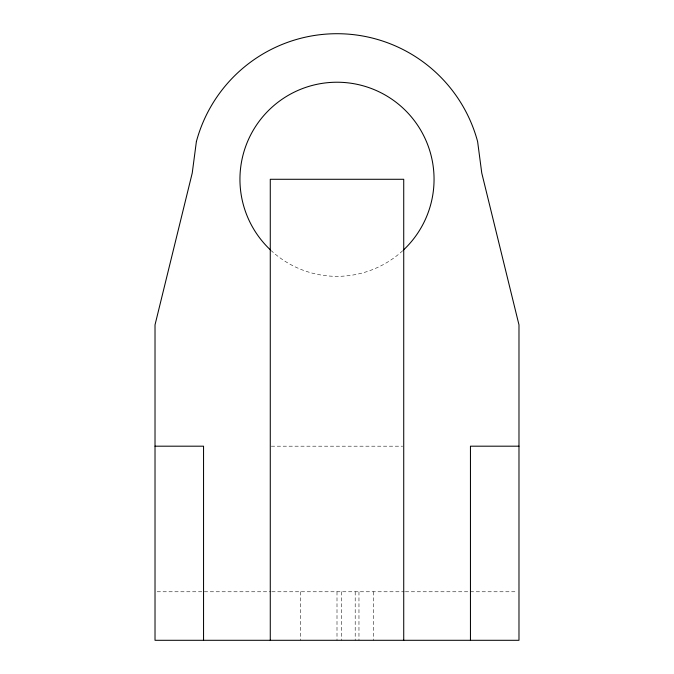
<?xml version="1.0" encoding="UTF-8"?>
<svg xmlns="http://www.w3.org/2000/svg" width="674" height="674" viewBox="0 0 674 674"><rect width="100%" height="100%" fill="white"/><g stroke="black" fill="none" stroke-linecap="round" stroke-linejoin="round"><path stroke-width="0.51" stroke-dasharray="3.37 2.53" d="M271.327 446.188L402.673 446.188M157.126 591.772L270.729 591.772M271.782 591.772L404.324 591.772M405.377 591.772L516.874 591.772M373.396 591.772L373.396 640.3M358.964 591.772L358.964 640.3M355.198 591.772L355.198 640.3M341.71 591.772L341.71 640.3M337 591.772L337 640.3M300.604 591.772L300.604 640.3M402.715 250.711A97.056 97.056 0 0 1 271.285 250.711"/><path stroke-width="1.01" d="M155.02 446.188L203.548 446.188L203.548 640.3M518.98 446.188L470.452 446.188L470.452 640.3M403.726 640.3L403.726 179.284L270.274 179.284L270.274 640.3M270.544 250.02A97.056 97.056 0 0 1 267.662 111.37A97.056 97.056 0 0 1 406.338 111.37A97.056 97.056 0 0 1 403.456 250.02M196.378 141.607L192.242 173.007L155.02 324.868L155.02 640.3L518.98 640.3L518.98 324.868L481.758 173.007L477.622 141.607A145.584 145.584 0 0 0 196.378 141.607"/></g></svg>
